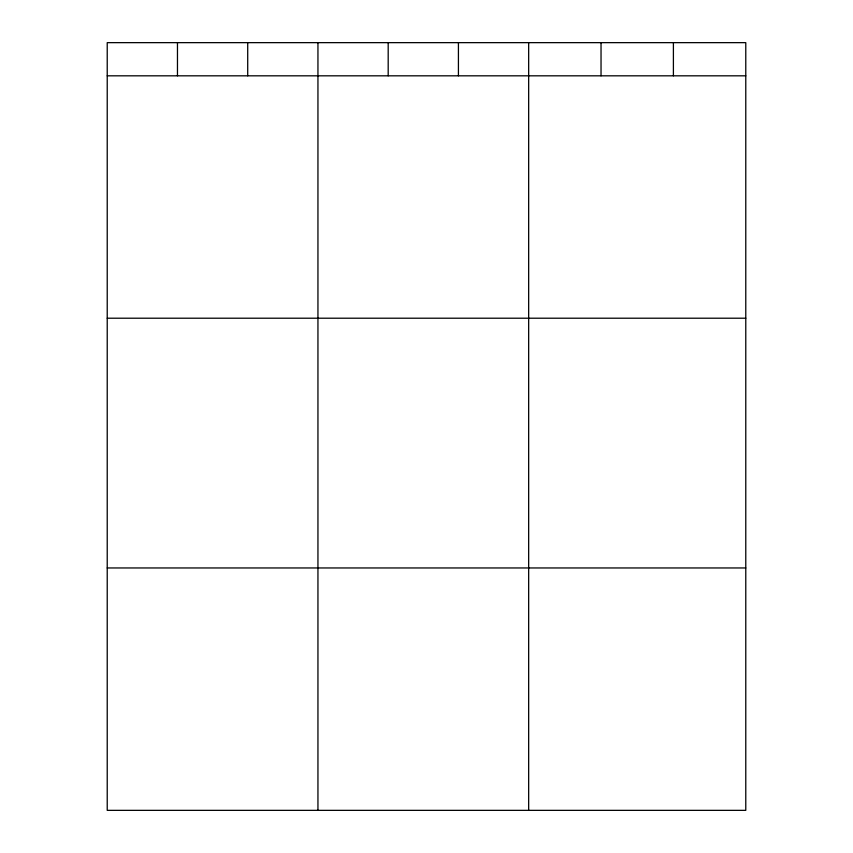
<?xml version="1.0" encoding="UTF-8"?>
<svg xmlns="http://www.w3.org/2000/svg" width="853" height="853" viewBox="0 0 853 853"><rect width="100%" height="100%" fill="white"/><g stroke="black" fill="none" stroke-linecap="round" stroke-linejoin="round"><path stroke-width="1.28" d="M745.778 318.212L745.778 42.65L107.222 42.65L107.222 810.35L745.778 810.35L745.778 318.212L107.222 318.212M107.222 75.821L745.778 75.821M107.222 567.959L745.778 567.959M673.401 42.65L673.401 75.821M601.034 42.65L601.034 75.821M528.668 42.65L528.668 810.35M458.424 42.65L458.424 75.821M388.19 42.65L388.19 75.821M317.945 42.65L317.945 810.35M247.711 42.65L247.711 75.821M177.467 42.65L177.467 75.821"/></g></svg>
